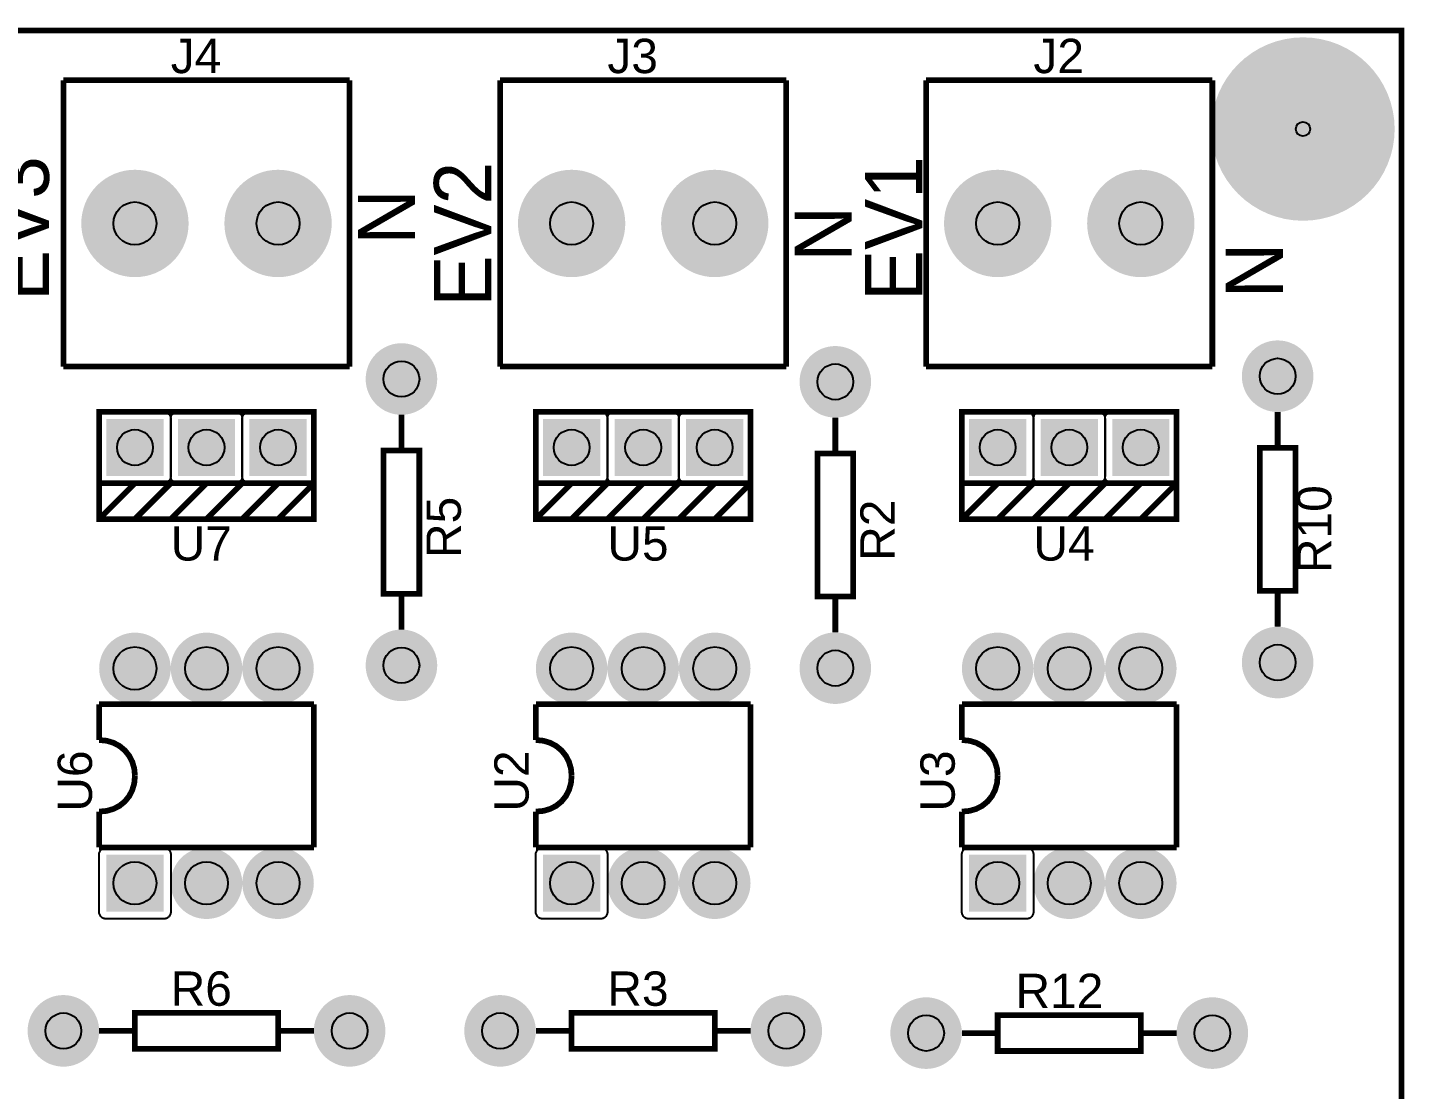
# Model space of a CAD drawing. Header units: inches. Extents: x -2.08 to 2.08, y -1.44 to 1.44.
# Drawn here: x 0.159 to 2.083, y -0.048 to 1.435 of the extents above; entities that cross this region are included whole.
import ezdxf

# ---------------------------------------------------------------- set-up
doc = ezdxf.new("R2010")
doc.units = ezdxf.units.IN
doc.layers.get('0').update_dxf_attribs({"linetype": 'CONTINUOUS'})

# ---------------------------------------------------------------- blocks, each defined once
blk = doc.blocks.new('EPAD')
at = {"const_width": 0.5}
blk.add_lwpolyline([(-0.25, 0, 1), (0.25, 0, 1)], format="xyb", close=True, dxfattribs=at)
blk = doc.blocks.new('RPAD')
blk.add_trace([(-0.5, -0.5), (-0.5, 0.5), (0.5, -0.5), (0.5, 0.5)])

msp = doc.modelspace()

# ---------------------------------------------------------------- linework, layer by layer
at = {"const_width": 0.008}
for points in [[(-2.07874, -1.431024), (2.07874, -1.431024), (2.07874, 1.431181), (-2.07874, 1.431181), (-2.07874, -1.431024)], [(-2.07874, -1.431024), (2.07874, -1.431024), (2.07874, 1.431181), (-2.07874, 1.431181), (-2.07874, -1.431024)], [(-2.07874, -1.431024), (2.07874, -1.431024), (2.07874, 1.431181), (-2.07874, 1.431181), (-2.07874, -1.431024)], [(0.208661, 1.361496), (0.208661, 0.961496)], [(0.208661, 1.361496), (0.608661, 1.361496)], [(0.208661, 1.361496), (0.208661, 0.961496)], [(0.208661, 1.361496), (0.608661, 1.361496)], [(0.208661, 1.361496), (0.208661, 0.961496)], [(0.208661, 1.361496), (0.608661, 1.361496)], [(0.608661, 1.361496), (0.608661, 0.961496)], [(0.608661, 1.361496), (0.608661, 0.961496)], [(0.608661, 1.361496), (0.608661, 0.961496)], [(0.818898, 1.361496), (0.818898, 0.961496)], [(0.818898, 1.361496), (1.218898, 1.361496)], [(0.818898, 1.361496), (0.818898, 0.961496)], [(0.818898, 1.361496), (1.218898, 1.361496)], [(0.818898, 1.361496), (0.818898, 0.961496)], [(0.818898, 1.361496), (1.218898, 1.361496)], [(1.218898, 1.361496), (1.218898, 0.961496)], [(1.218898, 1.361496), (1.218898, 0.961496)], [(1.218898, 1.361496), (1.218898, 0.961496)], [(1.414283, 1.361496), (1.414283, 0.961496)], [(1.414283, 1.361496), (1.814283, 1.361496)], [(1.414283, 1.361496), (1.414283, 0.961496)], [(1.414283, 1.361496), (1.814283, 1.361496)], [(1.414283, 1.361496), (1.414283, 0.961496)], [(1.414283, 1.361496), (1.814283, 1.361496)], [(1.814283, 1.361496), (1.814283, 0.961496)], [(1.814283, 1.361496), (1.814283, 0.961496)], [(1.814283, 1.361496), (1.814283, 0.961496)], [(0.208661, 0.961496), (0.608661, 0.961496)], [(0.208661, 0.961496), (0.608661, 0.961496)], [(0.208661, 0.961496), (0.608661, 0.961496)], [(0.818898, 0.961496), (1.218898, 0.961496)], [(0.818898, 0.961496), (1.218898, 0.961496)], [(0.818898, 0.961496), (1.218898, 0.961496)], [(1.414283, 0.961496), (1.814283, 0.961496)], [(1.414283, 0.961496), (1.814283, 0.961496)], [(1.414283, 0.961496), (1.814283, 0.961496)], [(0.258661, 0.798504), (0.558661, 0.798504), (0.558661, 0.898504), (0.258661, 0.898504), (0.258661, 0.798504)], [(0.258661, 0.798504), (0.558661, 0.798504), (0.558661, 0.898504), (0.258661, 0.898504), (0.258661, 0.798504)], [(0.258661, 0.798504), (0.558661, 0.798504), (0.558661, 0.898504), (0.258661, 0.898504), (0.258661, 0.798504)], [(0.681102, 0.894173), (0.681102, 0.844173)], [(0.681102, 0.894173), (0.681102, 0.844173)], [(0.681102, 0.894173), (0.681102, 0.844173)], [(0.868898, 0.798504), (1.168898, 0.798504), (1.168898, 0.898504), (0.868898, 0.898504), (0.868898, 0.798504)], [(0.868898, 0.798504), (1.168898, 0.798504), (1.168898, 0.898504), (0.868898, 0.898504), (0.868898, 0.798504)], [(0.868898, 0.798504), (1.168898, 0.798504), (1.168898, 0.898504), (0.868898, 0.898504), (0.868898, 0.798504)], [(1.287402, 0.890236), (1.287402, 0.840236)], [(1.287402, 0.890236), (1.287402, 0.840236)], [(1.287402, 0.890236), (1.287402, 0.840236)], [(1.464283, 0.798504), (1.764283, 0.798504), (1.764283, 0.898504), (1.464283, 0.898504), (1.464283, 0.798504)], [(1.464283, 0.798504), (1.764283, 0.798504), (1.764283, 0.898504), (1.464283, 0.898504), (1.464283, 0.798504)], [(1.464283, 0.798504), (1.764283, 0.798504), (1.764283, 0.898504), (1.464283, 0.898504), (1.464283, 0.798504)], [(1.905512, 0.89811), (1.905512, 0.84811)], [(1.905512, 0.89811), (1.905512, 0.84811)], [(1.905512, 0.89811), (1.905512, 0.84811)], [(0.656102, 0.644173), (0.706102, 0.644173), (0.706102, 0.844173), (0.656102, 0.844173), (0.656102, 0.644173)], [(0.656102, 0.644173), (0.706102, 0.644173), (0.706102, 0.844173), (0.656102, 0.844173), (0.656102, 0.644173)], [(0.656102, 0.644173), (0.706102, 0.644173), (0.706102, 0.844173), (0.656102, 0.844173), (0.656102, 0.644173)], [(1.880512, 0.64811), (1.930512, 0.64811), (1.930512, 0.84811), (1.880512, 0.84811), (1.880512, 0.64811)], [(1.880512, 0.64811), (1.930512, 0.64811), (1.930512, 0.84811), (1.880512, 0.84811), (1.880512, 0.64811)], [(1.880512, 0.64811), (1.930512, 0.64811), (1.930512, 0.84811), (1.880512, 0.84811), (1.880512, 0.64811)], [(1.262402, 0.640236), (1.312402, 0.640236), (1.312402, 0.840236), (1.262402, 0.840236), (1.262402, 0.640236)], [(1.262402, 0.640236), (1.312402, 0.640236), (1.312402, 0.840236), (1.262402, 0.840236), (1.262402, 0.640236)], [(1.262402, 0.640236), (1.312402, 0.640236), (1.312402, 0.840236), (1.262402, 0.840236), (1.262402, 0.640236)], [(0.558661, 0.798504), (0.558661, 0.748504), (0.258661, 0.748504), (0.258661, 0.798504)], [(0.308661, 0.798504), (0.258661, 0.748504)], [(0.558661, 0.798504), (0.558661, 0.748504), (0.258661, 0.748504), (0.258661, 0.798504)], [(0.308661, 0.798504), (0.258661, 0.748504)], [(0.558661, 0.798504), (0.558661, 0.748504), (0.258661, 0.748504), (0.258661, 0.798504)], [(0.308661, 0.798504), (0.258661, 0.748504)], [(0.358661, 0.798504), (0.308661, 0.748504)], [(0.358661, 0.798504), (0.308661, 0.748504)], [(0.358661, 0.798504), (0.308661, 0.748504)], [(0.408661, 0.798504), (0.358661, 0.748504)], [(0.408661, 0.798504), (0.358661, 0.748504)], [(0.408661, 0.798504), (0.358661, 0.748504)], [(0.458661, 0.798504), (0.408661, 0.748504)], [(0.458661, 0.798504), (0.408661, 0.748504)], [(0.458661, 0.798504), (0.408661, 0.748504)], [(0.508661, 0.798504), (0.458661, 0.748504)], [(0.508661, 0.798504), (0.458661, 0.748504)], [(0.508661, 0.798504), (0.458661, 0.748504)], [(0.558661, 0.798504), (0.508661, 0.748504)], [(0.558661, 0.798504), (0.508661, 0.748504)], [(0.558661, 0.798504), (0.508661, 0.748504)], [(1.168898, 0.798504), (1.168898, 0.748504), (0.868898, 0.748504), (0.868898, 0.798504)], [(0.918898, 0.798504), (0.868898, 0.748504)], [(1.168898, 0.798504), (1.168898, 0.748504), (0.868898, 0.748504), (0.868898, 0.798504)], [(0.918898, 0.798504), (0.868898, 0.748504)], [(1.168898, 0.798504), (1.168898, 0.748504), (0.868898, 0.748504), (0.868898, 0.798504)], [(0.918898, 0.798504), (0.868898, 0.748504)], [(0.968898, 0.798504), (0.918898, 0.748504)], [(0.968898, 0.798504), (0.918898, 0.748504)], [(0.968898, 0.798504), (0.918898, 0.748504)], [(1.018898, 0.798504), (0.968898, 0.748504)], [(1.018898, 0.798504), (0.968898, 0.748504)], [(1.018898, 0.798504), (0.968898, 0.748504)], [(1.068898, 0.798504), (1.018898, 0.748504)], [(1.068898, 0.798504), (1.018898, 0.748504)], [(1.068898, 0.798504), (1.018898, 0.748504)], [(1.118898, 0.798504), (1.068898, 0.748504)], [(1.118898, 0.798504), (1.068898, 0.748504)], [(1.118898, 0.798504), (1.068898, 0.748504)], [(1.168898, 0.798504), (1.118898, 0.748504)], [(1.168898, 0.798504), (1.118898, 0.748504)], [(1.168898, 0.798504), (1.118898, 0.748504)], [(1.764283, 0.798504), (1.764283, 0.748504), (1.464283, 0.748504), (1.464283, 0.798504)], [(1.514283, 0.798504), (1.464283, 0.748504)], [(1.764283, 0.798504), (1.764283, 0.748504), (1.464283, 0.748504), (1.464283, 0.798504)], [(1.514283, 0.798504), (1.464283, 0.748504)], [(1.764283, 0.798504), (1.764283, 0.748504), (1.464283, 0.748504), (1.464283, 0.798504)], [(1.514283, 0.798504), (1.464283, 0.748504)], [(1.564283, 0.798504), (1.514283, 0.748504)], [(1.564283, 0.798504), (1.514283, 0.748504)], [(1.564283, 0.798504), (1.514283, 0.748504)], [(1.614283, 0.798504), (1.564283, 0.748504)], [(1.614283, 0.798504), (1.564283, 0.748504)], [(1.614283, 0.798504), (1.564283, 0.748504)], [(1.664283, 0.798504), (1.614283, 0.748504)], [(1.664283, 0.798504), (1.614283, 0.748504)], [(1.664283, 0.798504), (1.614283, 0.748504)], [(1.714283, 0.798504), (1.664283, 0.748504)], [(1.714283, 0.798504), (1.664283, 0.748504)], [(1.714283, 0.798504), (1.664283, 0.748504)], [(1.764283, 0.798504), (1.714283, 0.748504)], [(1.764283, 0.798504), (1.714283, 0.748504)], [(1.764283, 0.798504), (1.714283, 0.748504)], [(0.681102, 0.644173), (0.681102, 0.594173)], [(0.681102, 0.644173), (0.681102, 0.594173)], [(0.681102, 0.644173), (0.681102, 0.594173)], [(1.287402, 0.640236), (1.287402, 0.590236)], [(1.287402, 0.640236), (1.287402, 0.590236)], [(1.287402, 0.640236), (1.287402, 0.590236)], [(1.905512, 0.64811), (1.905512, 0.59811)], [(1.905512, 0.64811), (1.905512, 0.59811)], [(1.905512, 0.64811), (1.905512, 0.59811)], [(0.258661, 0.439843), (0.258661, 0.489843)], [(0.258661, 0.489843), (0.558661, 0.489843)], [(0.258661, 0.439843), (0.258661, 0.489843)], [(0.258661, 0.489843), (0.558661, 0.489843)], [(0.258661, 0.439843), (0.258661, 0.489843)], [(0.258661, 0.489843), (0.558661, 0.489843)], [(0.558661, 0.289843), (0.558661, 0.489843)], [(0.558661, 0.289843), (0.558661, 0.489843)], [(0.558661, 0.289843), (0.558661, 0.489843)], [(0.868898, 0.439843), (0.868898, 0.489843)], [(0.868898, 0.489843), (1.168898, 0.489843)], [(0.868898, 0.439843), (0.868898, 0.489843)], [(0.868898, 0.489843), (1.168898, 0.489843)], [(0.868898, 0.439843), (0.868898, 0.489843)], [(0.868898, 0.489843), (1.168898, 0.489843)], [(1.168898, 0.289843), (1.168898, 0.489843)], [(1.168898, 0.289843), (1.168898, 0.489843)], [(1.168898, 0.289843), (1.168898, 0.489843)], [(1.464283, 0.439843), (1.464283, 0.489843)], [(1.464283, 0.489843), (1.764283, 0.489843)], [(1.464283, 0.439843), (1.464283, 0.489843)], [(1.464283, 0.489843), (1.764283, 0.489843)], [(1.464283, 0.439843), (1.464283, 0.489843)], [(1.464283, 0.489843), (1.764283, 0.489843)], [(1.764283, 0.289843), (1.764283, 0.489843)], [(1.764283, 0.289843), (1.764283, 0.489843)], [(1.764283, 0.289843), (1.764283, 0.489843)], [(0.308661, 0.389843), (0.307702, 0.40003), (0.304927, 0.409468), (0.300487, 0.417968), (0.294536, 0.425343), (0.287226, 0.431405), (0.278708, 0.435968), (0.269136, 0.438843), (0.258661, 0.439843)], [(0.308661, 0.389843), (0.307702, 0.40003), (0.304927, 0.409468), (0.300487, 0.417968), (0.294536, 0.425343), (0.287226, 0.431405), (0.278708, 0.435968), (0.269136, 0.438843), (0.258661, 0.439843)], [(0.308661, 0.389843), (0.307702, 0.40003), (0.304927, 0.409468), (0.300487, 0.417968), (0.294536, 0.425343), (0.287226, 0.431405), (0.278708, 0.435968), (0.269136, 0.438843), (0.258661, 0.439843)], [(0.918898, 0.389843), (0.917939, 0.40003), (0.915163, 0.409468), (0.910724, 0.417968), (0.904772, 0.425343), (0.897462, 0.431405), (0.888944, 0.435968), (0.879372, 0.438843), (0.868898, 0.439843)], [(0.918898, 0.389843), (0.917939, 0.40003), (0.915163, 0.409468), (0.910724, 0.417968), (0.904772, 0.425343), (0.897462, 0.431405), (0.888944, 0.435968), (0.879372, 0.438843), (0.868898, 0.439843)], [(0.918898, 0.389843), (0.917939, 0.40003), (0.915163, 0.409468), (0.910724, 0.417968), (0.904772, 0.425343), (0.897462, 0.431405), (0.888944, 0.435968), (0.879372, 0.438843), (0.868898, 0.439843)], [(1.514283, 0.389843), (1.513324, 0.40003), (1.510549, 0.409468), (1.506109, 0.417968), (1.500158, 0.425343), (1.492848, 0.431405), (1.48433, 0.435968), (1.474758, 0.438843), (1.464283, 0.439843)], [(1.514283, 0.389843), (1.513324, 0.40003), (1.510549, 0.409468), (1.506109, 0.417968), (1.500158, 0.425343), (1.492848, 0.431405), (1.48433, 0.435968), (1.474758, 0.438843), (1.464283, 0.439843)], [(1.514283, 0.389843), (1.513324, 0.40003), (1.510549, 0.409468), (1.506109, 0.417968), (1.500158, 0.425343), (1.492848, 0.431405), (1.48433, 0.435968), (1.474758, 0.438843), (1.464283, 0.439843)], [(0.308661, 0.389843), (0.307702, 0.379368), (0.304927, 0.369796), (0.300487, 0.361278), (0.294536, 0.353968), (0.287226, 0.348017), (0.278708, 0.343577), (0.269136, 0.340802), (0.258661, 0.339843)], [(0.308661, 0.389843), (0.307702, 0.379368), (0.304927, 0.369796), (0.300487, 0.361278), (0.294536, 0.353968), (0.287226, 0.348017), (0.278708, 0.343577), (0.269136, 0.340802), (0.258661, 0.339843)], [(0.308661, 0.389843), (0.307702, 0.379368), (0.304927, 0.369796), (0.300487, 0.361278), (0.294536, 0.353968), (0.287226, 0.348017), (0.278708, 0.343577), (0.269136, 0.340802), (0.258661, 0.339843)], [(0.918898, 0.389843), (0.917939, 0.379368), (0.915163, 0.369796), (0.910724, 0.361278), (0.904772, 0.353968), (0.897462, 0.348017), (0.888944, 0.343577), (0.879372, 0.340802), (0.868898, 0.339843)], [(0.918898, 0.389843), (0.917939, 0.379368), (0.915163, 0.369796), (0.910724, 0.361278), (0.904772, 0.353968), (0.897462, 0.348017), (0.888944, 0.343577), (0.879372, 0.340802), (0.868898, 0.339843)], [(0.918898, 0.389843), (0.917939, 0.379368), (0.915163, 0.369796), (0.910724, 0.361278), (0.904772, 0.353968), (0.897462, 0.348017), (0.888944, 0.343577), (0.879372, 0.340802), (0.868898, 0.339843)], [(1.514283, 0.389843), (1.513324, 0.379368), (1.510549, 0.369796), (1.506109, 0.361278), (1.500158, 0.353968), (1.492848, 0.348017), (1.48433, 0.343577), (1.474758, 0.340802), (1.464283, 0.339843)], [(1.514283, 0.389843), (1.513324, 0.379368), (1.510549, 0.369796), (1.506109, 0.361278), (1.500158, 0.353968), (1.492848, 0.348017), (1.48433, 0.343577), (1.474758, 0.340802), (1.464283, 0.339843)], [(1.514283, 0.389843), (1.513324, 0.379368), (1.510549, 0.369796), (1.506109, 0.361278), (1.500158, 0.353968), (1.492848, 0.348017), (1.48433, 0.343577), (1.474758, 0.340802), (1.464283, 0.339843)], [(0.258661, 0.289843), (0.258661, 0.339843)], [(0.258661, 0.289843), (0.258661, 0.339843)], [(0.258661, 0.289843), (0.258661, 0.339843)], [(0.868898, 0.289843), (0.868898, 0.339843)], [(0.868898, 0.289843), (0.868898, 0.339843)], [(0.868898, 0.289843), (0.868898, 0.339843)], [(1.464283, 0.289843), (1.464283, 0.339843)], [(1.464283, 0.289843), (1.464283, 0.339843)], [(1.464283, 0.289843), (1.464283, 0.339843)], [(0.258661, 0.289843), (0.558661, 0.289843)], [(0.258661, 0.289843), (0.558661, 0.289843)], [(0.258661, 0.289843), (0.558661, 0.289843)], [(0.868898, 0.289843), (1.168898, 0.289843)], [(0.868898, 0.289843), (1.168898, 0.289843)], [(0.868898, 0.289843), (1.168898, 0.289843)], [(1.464283, 0.289843), (1.764283, 0.289843)], [(1.464283, 0.289843), (1.764283, 0.289843)], [(1.464283, 0.289843), (1.764283, 0.289843)], [(0.308661, 0.008543), (0.508661, 0.008543), (0.508661, 0.058543), (0.308661, 0.058543), (0.308661, 0.008543)], [(0.308661, 0.008543), (0.508661, 0.008543), (0.508661, 0.058543), (0.308661, 0.058543), (0.308661, 0.008543)], [(0.308661, 0.008543), (0.508661, 0.008543), (0.508661, 0.058543), (0.308661, 0.058543), (0.308661, 0.008543)], [(0.918898, 0.008543), (1.118898, 0.008543), (1.118898, 0.058543), (0.918898, 0.058543), (0.918898, 0.008543)], [(0.918898, 0.008543), (1.118898, 0.008543), (1.118898, 0.058543), (0.918898, 0.058543), (0.918898, 0.008543)], [(0.918898, 0.008543), (1.118898, 0.008543), (1.118898, 0.058543), (0.918898, 0.058543), (0.918898, 0.008543)], [(1.514283, 0.005394), (1.714283, 0.005394), (1.714283, 0.055394), (1.514283, 0.055394), (1.514283, 0.005394)], [(1.514283, 0.005394), (1.714283, 0.005394), (1.714283, 0.055394), (1.514283, 0.055394), (1.514283, 0.005394)], [(1.514283, 0.005394), (1.714283, 0.005394), (1.714283, 0.055394), (1.514283, 0.055394), (1.514283, 0.005394)], [(0.258661, 0.033543), (0.308661, 0.033543)], [(0.258661, 0.033543), (0.308661, 0.033543)], [(0.258661, 0.033543), (0.308661, 0.033543)], [(0.508661, 0.033543), (0.558661, 0.033543)], [(0.508661, 0.033543), (0.558661, 0.033543)], [(0.508661, 0.033543), (0.558661, 0.033543)], [(0.868898, 0.033543), (0.918898, 0.033543)], [(0.868898, 0.033543), (0.918898, 0.033543)], [(0.868898, 0.033543), (0.918898, 0.033543)], [(1.118898, 0.033543), (1.168898, 0.033543)], [(1.118898, 0.033543), (1.168898, 0.033543)], [(1.118898, 0.033543), (1.168898, 0.033543)], [(1.464283, 0.030394), (1.514283, 0.030394)], [(1.464283, 0.030394), (1.514283, 0.030394)], [(1.464283, 0.030394), (1.514283, 0.030394)], [(1.714283, 0.030394), (1.764283, 0.030394)], [(1.714283, 0.030394), (1.764283, 0.030394)], [(1.714283, 0.030394), (1.764283, 0.030394)]]:
    msp.add_lwpolyline(points, dxfattribs=at)
for points in [[(0.348661, 0.798504), (0.268661, 0.798504), (0.267622, 0.798554), (0.266617, 0.798703), (0.26565, 0.798945), (0.264726, 0.799276), (0.26385, 0.79969), (0.263026, 0.800185), (0.262258, 0.800754), (0.261552, 0.801394), (0.260912, 0.802101), (0.260343, 0.802868), (0.259848, 0.803692), (0.259433, 0.804569), (0.259102, 0.805493), (0.25886, 0.806459), (0.258712, 0.807465), (0.258661, 0.808504), (0.258661, 0.888504), (0.258712, 0.889543), (0.25886, 0.890548), (0.259102, 0.891515), (0.259433, 0.892439), (0.259848, 0.893316), (0.260343, 0.89414), (0.260912, 0.894907), (0.261552, 0.895613), (0.262258, 0.896254), (0.263026, 0.896823), (0.26385, 0.897318), (0.264726, 0.897732), (0.26565, 0.898063), (0.266617, 0.898305), (0.267622, 0.898454), (0.268661, 0.898504), (0.348661, 0.898504), (0.349701, 0.898454), (0.350706, 0.898305), (0.351673, 0.898063), (0.352597, 0.897732), (0.353473, 0.897318), (0.354297, 0.896823), (0.355065, 0.896254), (0.355771, 0.895613), (0.356411, 0.894907), (0.35698, 0.89414), (0.357475, 0.893316), (0.35789, 0.892439), (0.35822, 0.891515), (0.358463, 0.890548), (0.358611, 0.889543), (0.358661, 0.888504), (0.358661, 0.808504), (0.358611, 0.807465), (0.358463, 0.806459), (0.35822, 0.805493), (0.35789, 0.804569), (0.357475, 0.803692), (0.35698, 0.802868), (0.356411, 0.802101), (0.355771, 0.801394), (0.355065, 0.800754), (0.354297, 0.800185), (0.353473, 0.79969), (0.352597, 0.799276), (0.351673, 0.798945), (0.350706, 0.798703), (0.349701, 0.798554), (0.348661, 0.798504)], [(0.448661, 0.798504), (0.368661, 0.798504), (0.367622, 0.798554), (0.366617, 0.798703), (0.36565, 0.798945), (0.364726, 0.799276), (0.36385, 0.79969), (0.363026, 0.800185), (0.362258, 0.800754), (0.361552, 0.801394), (0.360912, 0.802101), (0.360343, 0.802868), (0.359848, 0.803692), (0.359433, 0.804569), (0.359102, 0.805493), (0.35886, 0.806459), (0.358712, 0.807465), (0.358661, 0.808504), (0.358661, 0.888504), (0.358712, 0.889543), (0.35886, 0.890548), (0.359102, 0.891515), (0.359433, 0.892439), (0.359848, 0.893316), (0.360343, 0.89414), (0.360912, 0.894907), (0.361552, 0.895613), (0.362258, 0.896254), (0.363026, 0.896823), (0.36385, 0.897318), (0.364726, 0.897732), (0.36565, 0.898063), (0.366617, 0.898305), (0.367622, 0.898454), (0.368661, 0.898504), (0.448661, 0.898504), (0.449701, 0.898454), (0.450706, 0.898305), (0.451673, 0.898063), (0.452597, 0.897732), (0.453473, 0.897318), (0.454297, 0.896823), (0.455065, 0.896254), (0.455771, 0.895613), (0.456411, 0.894907), (0.45698, 0.89414), (0.457475, 0.893316), (0.45789, 0.892439), (0.45822, 0.891515), (0.458463, 0.890548), (0.458611, 0.889543), (0.458661, 0.888504), (0.458661, 0.808504), (0.458611, 0.807465), (0.458463, 0.806459), (0.45822, 0.805493), (0.45789, 0.804569), (0.457475, 0.803692), (0.45698, 0.802868), (0.456411, 0.802101), (0.455771, 0.801394), (0.455065, 0.800754), (0.454297, 0.800185), (0.453473, 0.79969), (0.452597, 0.799276), (0.451673, 0.798945), (0.450706, 0.798703), (0.449701, 0.798554), (0.448661, 0.798504)], [(0.548661, 0.798504), (0.468661, 0.798504), (0.467622, 0.798554), (0.466617, 0.798703), (0.46565, 0.798945), (0.464726, 0.799276), (0.46385, 0.79969), (0.463026, 0.800185), (0.462258, 0.800754), (0.461552, 0.801394), (0.460912, 0.802101), (0.460343, 0.802868), (0.459848, 0.803692), (0.459433, 0.804569), (0.459102, 0.805493), (0.45886, 0.806459), (0.458712, 0.807465), (0.458661, 0.808504), (0.458661, 0.888504), (0.458712, 0.889543), (0.45886, 0.890548), (0.459102, 0.891515), (0.459433, 0.892439), (0.459848, 0.893316), (0.460343, 0.89414), (0.460912, 0.894907), (0.461552, 0.895613), (0.462258, 0.896254), (0.463026, 0.896823), (0.46385, 0.897318), (0.464726, 0.897732), (0.46565, 0.898063), (0.466617, 0.898305), (0.467622, 0.898454), (0.468661, 0.898504), (0.548661, 0.898504), (0.549701, 0.898454), (0.550706, 0.898305), (0.551673, 0.898063), (0.552597, 0.897732), (0.553473, 0.897318), (0.554297, 0.896823), (0.555065, 0.896254), (0.555771, 0.895613), (0.556411, 0.894907), (0.55698, 0.89414), (0.557475, 0.893316), (0.55789, 0.892439), (0.55822, 0.891515), (0.558463, 0.890548), (0.558611, 0.889543), (0.558661, 0.888504), (0.558661, 0.808504), (0.558611, 0.807465), (0.558463, 0.806459), (0.55822, 0.805493), (0.55789, 0.804569), (0.557475, 0.803692), (0.55698, 0.802868), (0.556411, 0.802101), (0.555771, 0.801394), (0.555065, 0.800754), (0.554297, 0.800185), (0.553473, 0.79969), (0.552597, 0.799276), (0.551673, 0.798945), (0.550706, 0.798703), (0.549701, 0.798554), (0.548661, 0.798504)], [(0.958898, 0.798504), (0.878898, 0.798504), (0.877858, 0.798554), (0.876853, 0.798703), (0.875886, 0.798945), (0.874962, 0.799276), (0.874086, 0.79969), (0.873262, 0.800185), (0.872494, 0.800754), (0.871788, 0.801394), (0.871148, 0.802101), (0.870579, 0.802868), (0.870084, 0.803692), (0.869669, 0.804569), (0.869339, 0.805493), (0.869096, 0.806459), (0.868948, 0.807465), (0.868898, 0.808504), (0.868898, 0.888504), (0.868948, 0.889543), (0.869096, 0.890548), (0.869339, 0.891515), (0.869669, 0.892439), (0.870084, 0.893316), (0.870579, 0.89414), (0.871148, 0.894907), (0.871788, 0.895613), (0.872494, 0.896254), (0.873262, 0.896823), (0.874086, 0.897318), (0.874962, 0.897732), (0.875886, 0.898063), (0.876853, 0.898305), (0.877858, 0.898454), (0.878898, 0.898504), (0.958898, 0.898504), (0.959937, 0.898454), (0.960942, 0.898305), (0.961909, 0.898063), (0.962833, 0.897732), (0.963709, 0.897318), (0.964533, 0.896823), (0.965301, 0.896254), (0.966007, 0.895613), (0.966647, 0.894907), (0.967217, 0.89414), (0.967711, 0.893316), (0.968126, 0.892439), (0.968457, 0.891515), (0.968699, 0.890548), (0.968847, 0.889543), (0.968898, 0.888504), (0.968898, 0.808504), (0.968847, 0.807465), (0.968699, 0.806459), (0.968457, 0.805493), (0.968126, 0.804569), (0.967711, 0.803692), (0.967217, 0.802868), (0.966647, 0.802101), (0.966007, 0.801394), (0.965301, 0.800754), (0.964533, 0.800185), (0.963709, 0.79969), (0.962833, 0.799276), (0.961909, 0.798945), (0.960942, 0.798703), (0.959937, 0.798554), (0.958898, 0.798504)], [(1.058898, 0.798504), (0.978898, 0.798504), (0.977858, 0.798554), (0.976853, 0.798703), (0.975886, 0.798945), (0.974962, 0.799276), (0.974086, 0.79969), (0.973262, 0.800185), (0.972494, 0.800754), (0.971788, 0.801394), (0.971148, 0.802101), (0.970579, 0.802868), (0.970084, 0.803692), (0.969669, 0.804569), (0.969339, 0.805493), (0.969096, 0.806459), (0.968948, 0.807465), (0.968898, 0.808504), (0.968898, 0.888504), (0.968948, 0.889543), (0.969096, 0.890548), (0.969339, 0.891515), (0.969669, 0.892439), (0.970084, 0.893316), (0.970579, 0.89414), (0.971148, 0.894907), (0.971788, 0.895613), (0.972494, 0.896254), (0.973262, 0.896823), (0.974086, 0.897318), (0.974962, 0.897732), (0.975886, 0.898063), (0.976853, 0.898305), (0.977858, 0.898454), (0.978898, 0.898504), (1.058898, 0.898504), (1.059937, 0.898454), (1.060942, 0.898305), (1.061909, 0.898063), (1.062833, 0.897732), (1.063709, 0.897318), (1.064533, 0.896823), (1.065301, 0.896254), (1.066007, 0.895613), (1.066647, 0.894907), (1.067217, 0.89414), (1.067711, 0.893316), (1.068126, 0.892439), (1.068457, 0.891515), (1.068699, 0.890548), (1.068847, 0.889543), (1.068898, 0.888504), (1.068898, 0.808504), (1.068847, 0.807465), (1.068699, 0.806459), (1.068457, 0.805493), (1.068126, 0.804569), (1.067711, 0.803692), (1.067217, 0.802868), (1.066647, 0.802101), (1.066007, 0.801394), (1.065301, 0.800754), (1.064533, 0.800185), (1.063709, 0.79969), (1.062833, 0.799276), (1.061909, 0.798945), (1.060942, 0.798703), (1.059937, 0.798554), (1.058898, 0.798504)], [(1.158898, 0.798504), (1.078898, 0.798504), (1.077858, 0.798554), (1.076853, 0.798703), (1.075886, 0.798945), (1.074962, 0.799276), (1.074086, 0.79969), (1.073262, 0.800185), (1.072494, 0.800754), (1.071788, 0.801394), (1.071148, 0.802101), (1.070579, 0.802868), (1.070084, 0.803692), (1.069669, 0.804569), (1.069339, 0.805493), (1.069096, 0.806459), (1.068948, 0.807465), (1.068898, 0.808504), (1.068898, 0.888504), (1.068948, 0.889543), (1.069096, 0.890548), (1.069339, 0.891515), (1.069669, 0.892439), (1.070084, 0.893316), (1.070579, 0.89414), (1.071148, 0.894907), (1.071788, 0.895613), (1.072494, 0.896254), (1.073262, 0.896823), (1.074086, 0.897318), (1.074962, 0.897732), (1.075886, 0.898063), (1.076853, 0.898305), (1.077858, 0.898454), (1.078898, 0.898504), (1.158898, 0.898504), (1.159937, 0.898454), (1.160942, 0.898305), (1.161909, 0.898063), (1.162833, 0.897732), (1.163709, 0.897318), (1.164533, 0.896823), (1.165301, 0.896254), (1.166007, 0.895613), (1.166647, 0.894907), (1.167217, 0.89414), (1.167711, 0.893316), (1.168126, 0.892439), (1.168457, 0.891515), (1.168699, 0.890548), (1.168847, 0.889543), (1.168898, 0.888504), (1.168898, 0.808504), (1.168847, 0.807465), (1.168699, 0.806459), (1.168457, 0.805493), (1.168126, 0.804569), (1.167711, 0.803692), (1.167217, 0.802868), (1.166647, 0.802101), (1.166007, 0.801394), (1.165301, 0.800754), (1.164533, 0.800185), (1.163709, 0.79969), (1.162833, 0.799276), (1.161909, 0.798945), (1.160942, 0.798703), (1.159937, 0.798554), (1.158898, 0.798504)], [(1.554283, 0.798504), (1.474283, 0.798504), (1.473244, 0.798554), (1.472239, 0.798703), (1.471272, 0.798945), (1.470348, 0.799276), (1.469472, 0.79969), (1.468648, 0.800185), (1.46788, 0.800754), (1.467174, 0.801394), (1.466534, 0.802101), (1.465965, 0.802868), (1.46547, 0.803692), (1.465055, 0.804569), (1.464724, 0.805493), (1.464482, 0.806459), (1.464334, 0.807465), (1.464283, 0.808504), (1.464283, 0.888504), (1.464334, 0.889543), (1.464482, 0.890548), (1.464724, 0.891515), (1.465055, 0.892439), (1.46547, 0.893316), (1.465965, 0.89414), (1.466534, 0.894907), (1.467174, 0.895613), (1.46788, 0.896254), (1.468648, 0.896823), (1.469472, 0.897318), (1.470348, 0.897732), (1.471272, 0.898063), (1.472239, 0.898305), (1.473244, 0.898454), (1.474283, 0.898504), (1.554283, 0.898504), (1.555323, 0.898454), (1.556328, 0.898305), (1.557295, 0.898063), (1.558219, 0.897732), (1.559095, 0.897318), (1.559919, 0.896823), (1.560687, 0.896254), (1.561393, 0.895613), (1.562033, 0.894907), (1.562602, 0.89414), (1.563097, 0.893316), (1.563512, 0.892439), (1.563843, 0.891515), (1.564085, 0.890548), (1.564233, 0.889543), (1.564283, 0.888504), (1.564283, 0.808504), (1.564233, 0.807465), (1.564085, 0.806459), (1.563843, 0.805493), (1.563512, 0.804569), (1.563097, 0.803692), (1.562602, 0.802868), (1.562033, 0.802101), (1.561393, 0.801394), (1.560687, 0.800754), (1.559919, 0.800185), (1.559095, 0.79969), (1.558219, 0.799276), (1.557295, 0.798945), (1.556328, 0.798703), (1.555323, 0.798554), (1.554283, 0.798504)], [(1.654283, 0.798504), (1.574283, 0.798504), (1.573244, 0.798554), (1.572239, 0.798703), (1.571272, 0.798945), (1.570348, 0.799276), (1.569472, 0.79969), (1.568648, 0.800185), (1.56788, 0.800754), (1.567174, 0.801394), (1.566534, 0.802101), (1.565965, 0.802868), (1.56547, 0.803692), (1.565055, 0.804569), (1.564724, 0.805493), (1.564482, 0.806459), (1.564334, 0.807465), (1.564283, 0.808504), (1.564283, 0.888504), (1.564334, 0.889543), (1.564482, 0.890548), (1.564724, 0.891515), (1.565055, 0.892439), (1.56547, 0.893316), (1.565965, 0.89414), (1.566534, 0.894907), (1.567174, 0.895613), (1.56788, 0.896254), (1.568648, 0.896823), (1.569472, 0.897318), (1.570348, 0.897732), (1.571272, 0.898063), (1.572239, 0.898305), (1.573244, 0.898454), (1.574283, 0.898504), (1.654283, 0.898504), (1.655323, 0.898454), (1.656328, 0.898305), (1.657295, 0.898063), (1.658219, 0.897732), (1.659095, 0.897318), (1.659919, 0.896823), (1.660687, 0.896254), (1.661393, 0.895613), (1.662033, 0.894907), (1.662602, 0.89414), (1.663097, 0.893316), (1.663512, 0.892439), (1.663843, 0.891515), (1.664085, 0.890548), (1.664233, 0.889543), (1.664283, 0.888504), (1.664283, 0.808504), (1.664233, 0.807465), (1.664085, 0.806459), (1.663843, 0.805493), (1.663512, 0.804569), (1.663097, 0.803692), (1.662602, 0.802868), (1.662033, 0.802101), (1.661393, 0.801394), (1.660687, 0.800754), (1.659919, 0.800185), (1.659095, 0.79969), (1.658219, 0.799276), (1.657295, 0.798945), (1.656328, 0.798703), (1.655323, 0.798554), (1.654283, 0.798504)], [(1.754283, 0.798504), (1.674283, 0.798504), (1.673244, 0.798554), (1.672239, 0.798703), (1.671272, 0.798945), (1.670348, 0.799276), (1.669472, 0.79969), (1.668648, 0.800185), (1.66788, 0.800754), (1.667174, 0.801394), (1.666534, 0.802101), (1.665965, 0.802868), (1.66547, 0.803692), (1.665055, 0.804569), (1.664724, 0.805493), (1.664482, 0.806459), (1.664334, 0.807465), (1.664283, 0.808504), (1.664283, 0.888504), (1.664334, 0.889543), (1.664482, 0.890548), (1.664724, 0.891515), (1.665055, 0.892439), (1.66547, 0.893316), (1.665965, 0.89414), (1.666534, 0.894907), (1.667174, 0.895613), (1.66788, 0.896254), (1.668648, 0.896823), (1.669472, 0.897318), (1.670348, 0.897732), (1.671272, 0.898063), (1.672239, 0.898305), (1.673244, 0.898454), (1.674283, 0.898504), (1.754283, 0.898504), (1.755323, 0.898454), (1.756328, 0.898305), (1.757295, 0.898063), (1.758219, 0.897732), (1.759095, 0.897318), (1.759919, 0.896823), (1.760687, 0.896254), (1.761393, 0.895613), (1.762033, 0.894907), (1.762602, 0.89414), (1.763097, 0.893316), (1.763512, 0.892439), (1.763843, 0.891515), (1.764085, 0.890548), (1.764233, 0.889543), (1.764283, 0.888504), (1.764283, 0.808504), (1.764233, 0.807465), (1.764085, 0.806459), (1.763843, 0.805493), (1.763512, 0.804569), (1.763097, 0.803692), (1.762602, 0.802868), (1.762033, 0.802101), (1.761393, 0.801394), (1.760687, 0.800754), (1.759919, 0.800185), (1.759095, 0.79969), (1.758219, 0.799276), (1.757295, 0.798945), (1.756328, 0.798703), (1.755323, 0.798554), (1.754283, 0.798504)], [(0.268661, 0.289843), (0.348661, 0.289843), (0.349701, 0.289792), (0.350706, 0.289644), (0.351673, 0.289402), (0.352597, 0.289071), (0.353473, 0.288656), (0.354297, 0.288161), (0.355065, 0.287592), (0.355771, 0.286952), (0.356411, 0.286246), (0.35698, 0.285478), (0.357475, 0.284654), (0.35789, 0.283778), (0.35822, 0.282854), (0.358463, 0.281887), (0.358611, 0.280882), (0.358661, 0.279843), (0.358661, 0.199843), (0.358611, 0.198803), (0.358463, 0.197798), (0.35822, 0.196831), (0.35789, 0.195907), (0.357475, 0.195031), (0.35698, 0.194207), (0.356411, 0.193439), (0.355771, 0.192733), (0.355065, 0.192093), (0.354297, 0.191524), (0.353473, 0.191029), (0.352597, 0.190614), (0.351673, 0.190283), (0.350706, 0.190041), (0.349701, 0.189893), (0.348661, 0.189843), (0.268661, 0.189843), (0.267622, 0.189893), (0.266617, 0.190041), (0.26565, 0.190283), (0.264726, 0.190614), (0.26385, 0.191029), (0.263026, 0.191524), (0.262258, 0.192093), (0.261552, 0.192733), (0.260912, 0.193439), (0.260343, 0.194207), (0.259848, 0.195031), (0.259433, 0.195907), (0.259102, 0.196831), (0.25886, 0.197798), (0.258712, 0.198803), (0.258661, 0.199843), (0.258661, 0.279843), (0.258712, 0.280882), (0.25886, 0.281887), (0.259102, 0.282854), (0.259433, 0.283778), (0.259848, 0.284654), (0.260343, 0.285478), (0.260912, 0.286246), (0.261552, 0.286952), (0.262258, 0.287592), (0.263026, 0.288161), (0.26385, 0.288656), (0.264726, 0.289071), (0.26565, 0.289402), (0.266617, 0.289644), (0.267622, 0.289792), (0.268661, 0.289843)], [(0.878898, 0.289843), (0.958898, 0.289843), (0.959937, 0.289792), (0.960942, 0.289644), (0.961909, 0.289402), (0.962833, 0.289071), (0.963709, 0.288656), (0.964533, 0.288161), (0.965301, 0.287592), (0.966007, 0.286952), (0.966647, 0.286246), (0.967217, 0.285478), (0.967711, 0.284654), (0.968126, 0.283778), (0.968457, 0.282854), (0.968699, 0.281887), (0.968847, 0.280882), (0.968898, 0.279843), (0.968898, 0.199843), (0.968847, 0.198803), (0.968699, 0.197798), (0.968457, 0.196831), (0.968126, 0.195907), (0.967711, 0.195031), (0.967217, 0.194207), (0.966647, 0.193439), (0.966007, 0.192733), (0.965301, 0.192093), (0.964533, 0.191524), (0.963709, 0.191029), (0.962833, 0.190614), (0.961909, 0.190283), (0.960942, 0.190041), (0.959937, 0.189893), (0.958898, 0.189843), (0.878898, 0.189843), (0.877858, 0.189893), (0.876853, 0.190041), (0.875886, 0.190283), (0.874962, 0.190614), (0.874086, 0.191029), (0.873262, 0.191524), (0.872494, 0.192093), (0.871788, 0.192733), (0.871148, 0.193439), (0.870579, 0.194207), (0.870084, 0.195031), (0.869669, 0.195907), (0.869339, 0.196831), (0.869096, 0.197798), (0.868948, 0.198803), (0.868898, 0.199843), (0.868898, 0.279843), (0.868948, 0.280882), (0.869096, 0.281887), (0.869339, 0.282854), (0.869669, 0.283778), (0.870084, 0.284654), (0.870579, 0.285478), (0.871148, 0.286246), (0.871788, 0.286952), (0.872494, 0.287592), (0.873262, 0.288161), (0.874086, 0.288656), (0.874962, 0.289071), (0.875886, 0.289402), (0.876853, 0.289644), (0.877858, 0.289792), (0.878898, 0.289843)], [(1.474283, 0.289843), (1.554283, 0.289843), (1.555323, 0.289792), (1.556328, 0.289644), (1.557295, 0.289402), (1.558219, 0.289071), (1.559095, 0.288656), (1.559919, 0.288161), (1.560687, 0.287592), (1.561393, 0.286952), (1.562033, 0.286246), (1.562602, 0.285478), (1.563097, 0.284654), (1.563512, 0.283778), (1.563843, 0.282854), (1.564085, 0.281887), (1.564233, 0.280882), (1.564283, 0.279843), (1.564283, 0.199843), (1.564233, 0.198803), (1.564085, 0.197798), (1.563843, 0.196831), (1.563512, 0.195907), (1.563097, 0.195031), (1.562602, 0.194207), (1.562033, 0.193439), (1.561393, 0.192733), (1.560687, 0.192093), (1.559919, 0.191524), (1.559095, 0.191029), (1.558219, 0.190614), (1.557295, 0.190283), (1.556328, 0.190041), (1.555323, 0.189893), (1.554283, 0.189843), (1.474283, 0.189843), (1.473244, 0.189893), (1.472239, 0.190041), (1.471272, 0.190283), (1.470348, 0.190614), (1.469472, 0.191029), (1.468648, 0.191524), (1.46788, 0.192093), (1.467174, 0.192733), (1.466534, 0.193439), (1.465965, 0.194207), (1.46547, 0.195031), (1.465055, 0.195907), (1.464724, 0.196831), (1.464482, 0.197798), (1.464334, 0.198803), (1.464283, 0.199843), (1.464283, 0.279843), (1.464334, 0.280882), (1.464482, 0.281887), (1.464724, 0.282854), (1.465055, 0.283778), (1.46547, 0.284654), (1.465965, 0.285478), (1.466534, 0.286246), (1.467174, 0.286952), (1.46788, 0.287592), (1.468648, 0.288161), (1.469472, 0.288656), (1.470348, 0.289071), (1.471272, 0.289402), (1.472239, 0.289644), (1.473244, 0.289792), (1.474283, 0.289843)]]:
    msp.add_lwpolyline(points, close=True)
for centre, radius in [((1.940945, 1.293386), 0.01), ((0.308661, 1.161496), 0.03), ((0.508661, 1.161496), 0.03), ((0.918898, 1.161496), 0.03), ((1.118898, 1.161496), 0.03), ((1.514283, 1.161496), 0.03), ((1.714283, 1.161496), 0.03), ((0.681102, 0.944173), 0.025), ((1.287402, 0.940236), 0.025), ((1.905512, 0.94811), 0.025), ((0.308661, 0.848504), 0.025), ((0.408661, 0.848504), 0.025), ((0.508661, 0.848504), 0.025), ((0.918898, 0.848504), 0.025), ((1.018898, 0.848504), 0.025), ((1.118898, 0.848504), 0.025), ((1.514283, 0.848504), 0.025), ((1.614283, 0.848504), 0.025), ((1.714283, 0.848504), 0.025), ((0.308661, 0.539843), 0.03), ((0.408661, 0.539843), 0.03), ((0.508661, 0.539843), 0.03), ((0.681102, 0.544173), 0.025), ((0.918898, 0.539843), 0.03), ((1.018898, 0.539843), 0.03), ((1.118898, 0.539843), 0.03), ((1.287402, 0.540236), 0.025), ((1.514283, 0.539843), 0.03), ((1.614283, 0.539843), 0.03), ((1.714283, 0.539843), 0.03), ((1.905512, 0.54811), 0.025), ((0.308661, 0.239843), 0.03), ((0.408661, 0.239843), 0.03), ((0.508661, 0.239843), 0.03), ((0.918898, 0.239843), 0.03), ((1.018898, 0.239843), 0.03), ((1.118898, 0.239843), 0.03), ((1.514283, 0.239843), 0.03), ((1.614283, 0.239843), 0.03), ((1.714283, 0.239843), 0.03), ((0.208661, 0.033543), 0.025), ((0.608661, 0.033543), 0.025), ((0.818898, 0.033543), 0.025), ((1.218898, 0.033543), 0.025), ((1.414284, 0.030394), 0.025), ((1.814283, 0.030394), 0.025)]:
    msp.add_circle(centre, radius)

# ---------------------------------------------------------------- block references
for name, p, xscale, yscale in [('EPAD', (1.940945, 1.293386), 0.25622, 0.25622), ('EPAD', (1.940945, 1.293386), 0.23622, 0.23622), ('EPAD', (0.308661, 1.161496), 0.15, 0.15), ('EPAD', (0.508661, 1.161496), 0.15, 0.15), ('EPAD', (0.918898, 1.161496), 0.15, 0.15), ('EPAD', (1.118898, 1.161496), 0.15, 0.15), ('EPAD', (1.514283, 1.161496), 0.15, 0.15), ('EPAD', (1.714283, 1.161496), 0.15, 0.15), ('EPAD', (0.308661, 1.161496), 0.12, 0.12), ('EPAD', (0.508661, 1.161496), 0.12, 0.12), ('EPAD', (0.918898, 1.161496), 0.12, 0.12), ('EPAD', (1.118898, 1.161496), 0.12, 0.12), ('EPAD', (1.514283, 1.161496), 0.12, 0.12), ('EPAD', (1.714283, 1.161496), 0.12, 0.12), ('EPAD', (0.681102, 0.944173), 0.1, 0.1), ('EPAD', (0.681102, 0.944173), 0.08, 0.08), ('EPAD', (1.287402, 0.940236), 0.1, 0.1), ('EPAD', (1.905512, 0.94811), 0.1, 0.1), ('EPAD', (1.905512, 0.94811), 0.08, 0.08), ('EPAD', (1.287402, 0.940236), 0.08, 0.08), ('EPAD', (1.905512, 0.54811), 0.1, 0.1), ('EPAD', (0.308661, 0.539843), 0.1, 0.1), ('EPAD', (0.308661, 0.539843), 0.08, 0.08), ('EPAD', (0.408661, 0.539843), 0.1, 0.1), ('EPAD', (0.408661, 0.539843), 0.08, 0.08), ('EPAD', (0.508661, 0.539843), 0.1, 0.1), ('EPAD', (0.508661, 0.539843), 0.08, 0.08), ('EPAD', (0.681102, 0.544173), 0.1, 0.1), ('EPAD', (0.681102, 0.544173), 0.08, 0.08), ('EPAD', (0.918898, 0.539843), 0.1, 0.1), ('EPAD', (0.918898, 0.539843), 0.08, 0.08), ('EPAD', (1.018898, 0.539843), 0.1, 0.1), ('EPAD', (1.018898, 0.539843), 0.08, 0.08), ('EPAD', (1.118898, 0.539843), 0.1, 0.1), ('EPAD', (1.118898, 0.539843), 0.08, 0.08), ('EPAD', (1.287402, 0.540236), 0.1, 0.1), ('EPAD', (1.287402, 0.540236), 0.08, 0.08), ('EPAD', (1.514283, 0.539843), 0.1, 0.1), ('EPAD', (1.514283, 0.539843), 0.08, 0.08), ('EPAD', (1.614283, 0.539843), 0.1, 0.1), ('EPAD', (1.614283, 0.539843), 0.08, 0.08), ('EPAD', (1.714283, 0.539843), 0.1, 0.1), ('EPAD', (1.714283, 0.539843), 0.08, 0.08), ('EPAD', (1.905512, 0.54811), 0.08, 0.08), ('EPAD', (0.408661, 0.239843), 0.1, 0.1), ('EPAD', (0.508661, 0.239843), 0.1, 0.1), ('EPAD', (1.018898, 0.239843), 0.1, 0.1), ('EPAD', (1.118898, 0.239843), 0.1, 0.1), ('EPAD', (1.614283, 0.239843), 0.1, 0.1), ('EPAD', (1.714283, 0.239843), 0.1, 0.1), ('RPAD', (0.308661, 0.239843), 0.08, 0.08), ('EPAD', (0.408661, 0.239843), 0.08, 0.08), ('EPAD', (0.508661, 0.239843), 0.08, 0.08), ('RPAD', (0.918898, 0.239843), 0.08, 0.08), ('EPAD', (1.018898, 0.239843), 0.08, 0.08), ('EPAD', (1.118898, 0.239843), 0.08, 0.08), ('RPAD', (1.514283, 0.239843), 0.08, 0.08), ('EPAD', (1.614283, 0.239843), 0.08, 0.08), ('EPAD', (1.714283, 0.239843), 0.08, 0.08), ('EPAD', (0.208661, 0.033543), 0.1, 0.1), ('EPAD', (0.608661, 0.033543), 0.1, 0.1), ('EPAD', (0.818898, 0.033543), 0.1, 0.1), ('EPAD', (1.218898, 0.033543), 0.1, 0.1), ('EPAD', (1.414283, 0.030394), 0.1, 0.1), ('EPAD', (1.814283, 0.030394), 0.1, 0.1), ('EPAD', (0.208661, 0.033543), 0.08, 0.08), ('EPAD', (0.608661, 0.033543), 0.08, 0.08), ('EPAD', (0.818898, 0.033543), 0.08, 0.08), ('EPAD', (1.218898, 0.033543), 0.08, 0.08), ('EPAD', (1.414283, 0.030394), 0.08, 0.08), ('EPAD', (1.814283, 0.030394), 0.08, 0.08)]:
    msp.add_blockref(name, p, dxfattribs=dict(xscale=xscale, yscale=yscale))
at = {"xscale": 0.08, "yscale": 0.08, "rotation": 180}
for p in [(0.308661, 0.848504), (0.408661, 0.848504), (0.508661, 0.848504), (0.918898, 0.848504), (1.018898, 0.848504), (1.118898, 0.848504), (1.514283, 0.848504), (1.614283, 0.848504), (1.714283, 0.848504)]:
    msp.add_blockref('RPAD', p, dxfattribs=at)

# ---------------------------------------------------------------- texts
at = {"width": 1.041667}
for s, p in [('J4', (0.358661, 1.371496)), ('J4', (0.358661, 1.371496)), ('J4', (0.358661, 1.371496)), ('J3', (0.968898, 1.371496)), ('J3', (0.968898, 1.371496)), ('J3', (0.968898, 1.371496)), ('J2', (1.564283, 1.371496)), ('J2', (1.564283, 1.371496)), ('J2', (1.564283, 1.371496)), ('U7', (0.358661, 0.690504)), ('U7', (0.358661, 0.690504)), ('U7', (0.358661, 0.690504)), ('U5', (0.968898, 0.690504)), ('U5', (0.968898, 0.690504)), ('U5', (0.968898, 0.690504)), ('U4', (1.564283, 0.690504)), ('U4', (1.564283, 0.690504)), ('U4', (1.564283, 0.690504)), ('R6', (0.358661, 0.068543)), ('R6', (0.358661, 0.068543)), ('R6', (0.358661, 0.068543)), ('R3', (0.968898, 0.068543)), ('R3', (0.968898, 0.068543)), ('R3', (0.968898, 0.068543)), ('R12', (1.539283, 0.065394)), ('R12', (1.539283, 0.065394)), ('R12', (1.539283, 0.065394))]:
    msp.add_text(s, height=0.048, dxfattribs=at).set_placement(p)
for s, p in [('EV3', (0.188425, 1.053228)), ('EV3', (0.188425, 1.053228)), ('EV3', (0.188425, 1.053228)), ('EV2', (0.806535, 1.045354)), ('EV2', (0.806535, 1.045354)), ('EV2', (0.806535, 1.045354)), ('EV1', (1.408898, 1.053228)), ('EV1', (1.408898, 1.053228)), ('EV1', (1.408898, 1.053228)), ('N', (0.700236, 1.131969)), ('N', (0.700236, 1.131969)), ('N', (0.700236, 1.131969)), ('N', (1.310472, 1.108346)), ('N', (1.310472, 1.108346)), ('N', (1.310472, 1.108346)), ('N', (1.912835, 1.057165)), ('N', (1.912835, 1.057165)), ('N', (1.912835, 1.057165))]:
    msp.add_text(s, height=0.08, rotation=90).set_placement(p)
for s, p in [('R10', (1.980638, 0.67311)), ('R10', (1.980638, 0.67311)), ('R10', (1.980638, 0.67311)), ('R5', (0.764102, 0.694173)), ('R5', (0.764102, 0.694173)), ('R5', (0.764102, 0.694173)), ('R2', (1.370402, 0.690236)), ('R2', (1.370402, 0.690236)), ('R2', (1.370402, 0.690236)), ('U6', (0.248661, 0.339843)), ('U6', (0.248661, 0.339843)), ('U6', (0.248661, 0.339843)), ('U2', (0.858898, 0.339843)), ('U2', (0.858898, 0.339843)), ('U2', (0.858898, 0.339843)), ('U3', (1.454283, 0.339843)), ('U3', (1.454283, 0.339843)), ('U3', (1.454283, 0.339843))]:
    msp.add_text(s, height=0.048, rotation=90, dxfattribs=at).set_placement(p)

doc.saveas('drawing.dxf')
